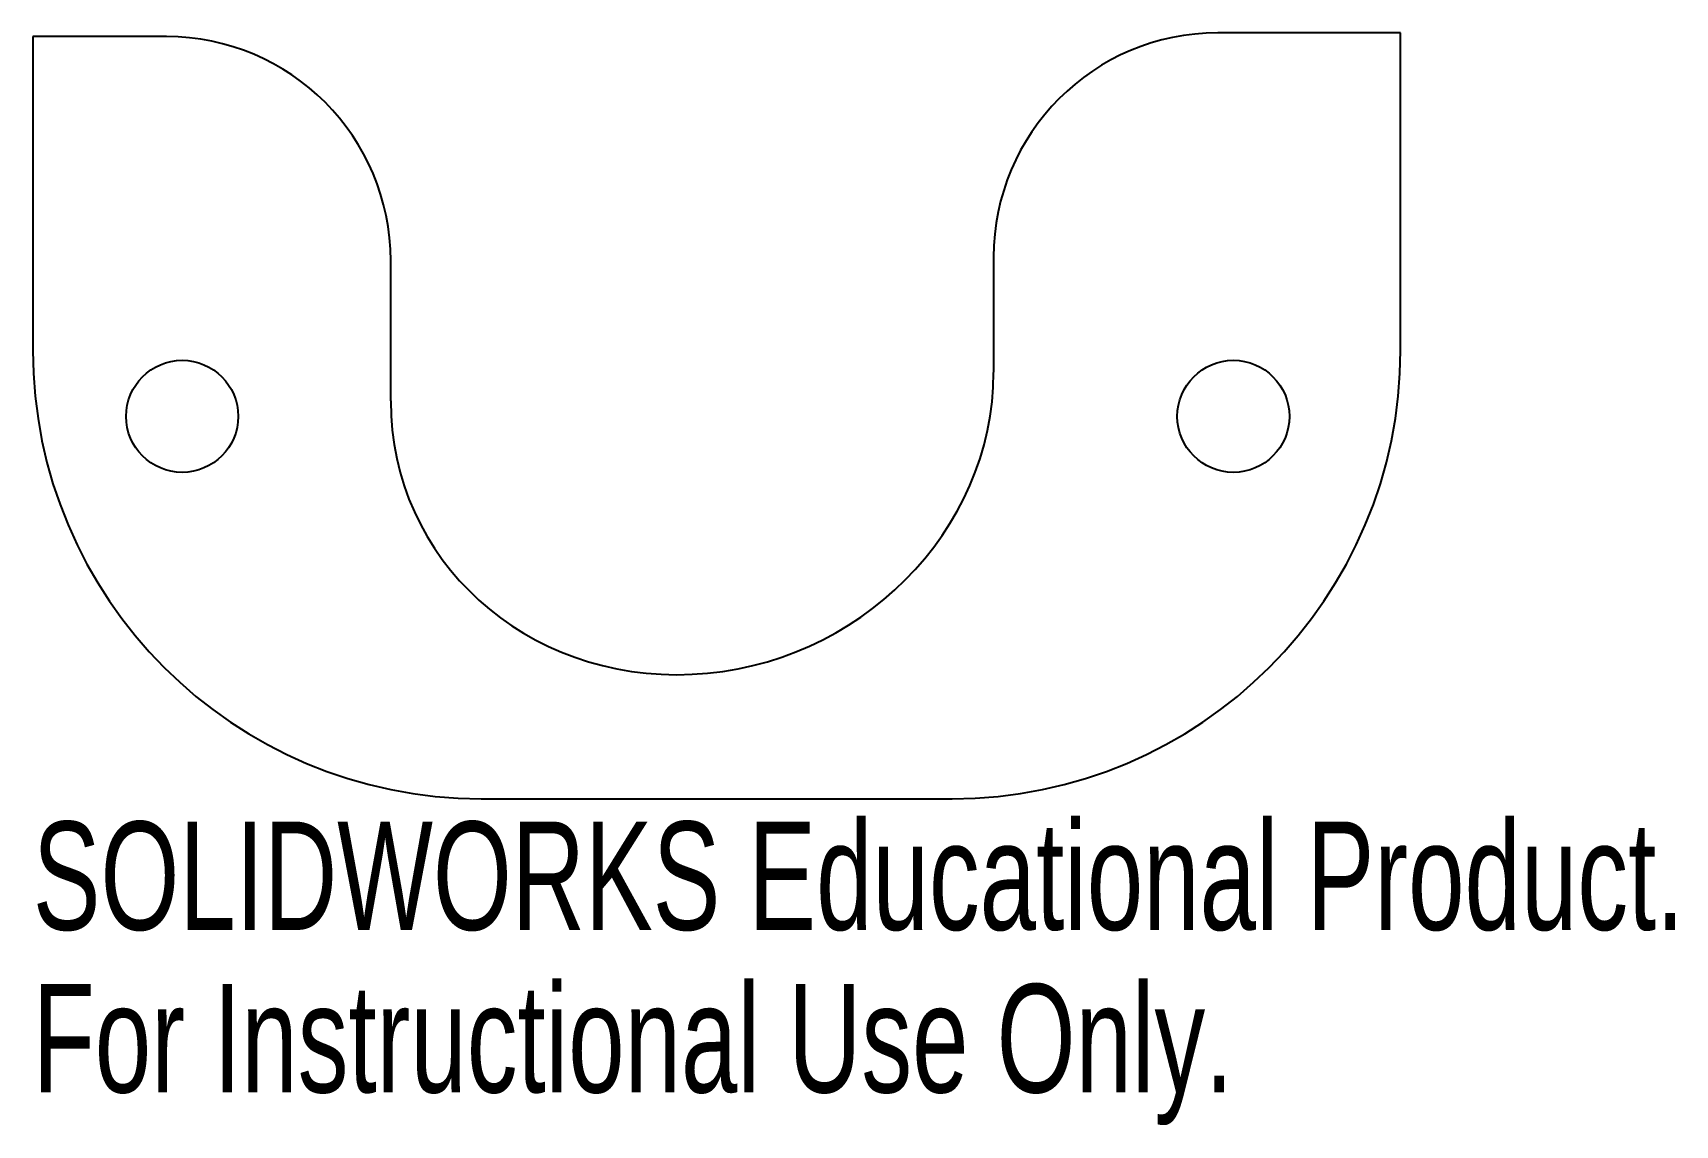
# Model space of a CAD drawing. Header units: millimetres. Extents: x -350.6 to -277.3, y 296.1 to 344.8.
import ezdxf

# ---------------------------------------------------------------- set-up
doc = ezdxf.new("R2010")
doc.units = ezdxf.units.MM
doc.styles.add('SLDTEXTSTYLE0', font='TXT', dxfattribs={"width": 0.7})

msp = doc.modelspace()

# ---------------------------------------------------------------- linework, layer by layer
at = {"color": 7, "linetype": 'Continuous', "lineweight": 25}
for p, q in [((-344.614, 344.63), (-350.579, 344.63)), ((-350.579, 344.63), (-350.579, 330.635)), ((-289.562, 344.798), (-297.717, 344.798)), ((-289.562, 330.635), (-289.562, 344.798)), ((-334.614, 328.377), (-334.614, 334.63)), ((-307.717, 334.798), (-307.717, 329.655)), ((-330.579, 310.635), (-309.562, 310.635))]:
    msp.add_line(p, q, dxfattribs=at)
for centre in [(-343.917, 327.692), (-297.02, 327.692)]:
    msp.add_circle(centre, 2.5, dxfattribs=at)
for centre, radius, start, end in [((-344.614, 334.63), 10, 0, 90), ((-297.717, 334.798), 10, 90, 180), ((-330.579, 330.635), 20, 180, 270), ((-309.562, 330.635), 20, 270, 0)]:
    msp.add_arc(centre, radius, start, end, dxfattribs=at)
msp.add_ellipse((-321.165, 329.016), major_axis=(-12.443, -5.459), ratio=0.934631, start_param=5.894046, end_param=9.035638, dxfattribs=at)

# ---------------------------------------------------------------- texts
at = {"color": 7, "linetype": 'Continuous', "char_height": 4.83362, "attachment_point": 1, "style": 'SLDTEXTSTYLE0'}
for s, insert in [('SOLIDWORKS Educational Product.', (-350.579, 309.616)), ('For Instructional Use Only.', (-350.579, 302.365))]:
    msp.add_mtext(s, dxfattribs=dict(at, insert=insert))

doc.saveas('drawing.dxf')
